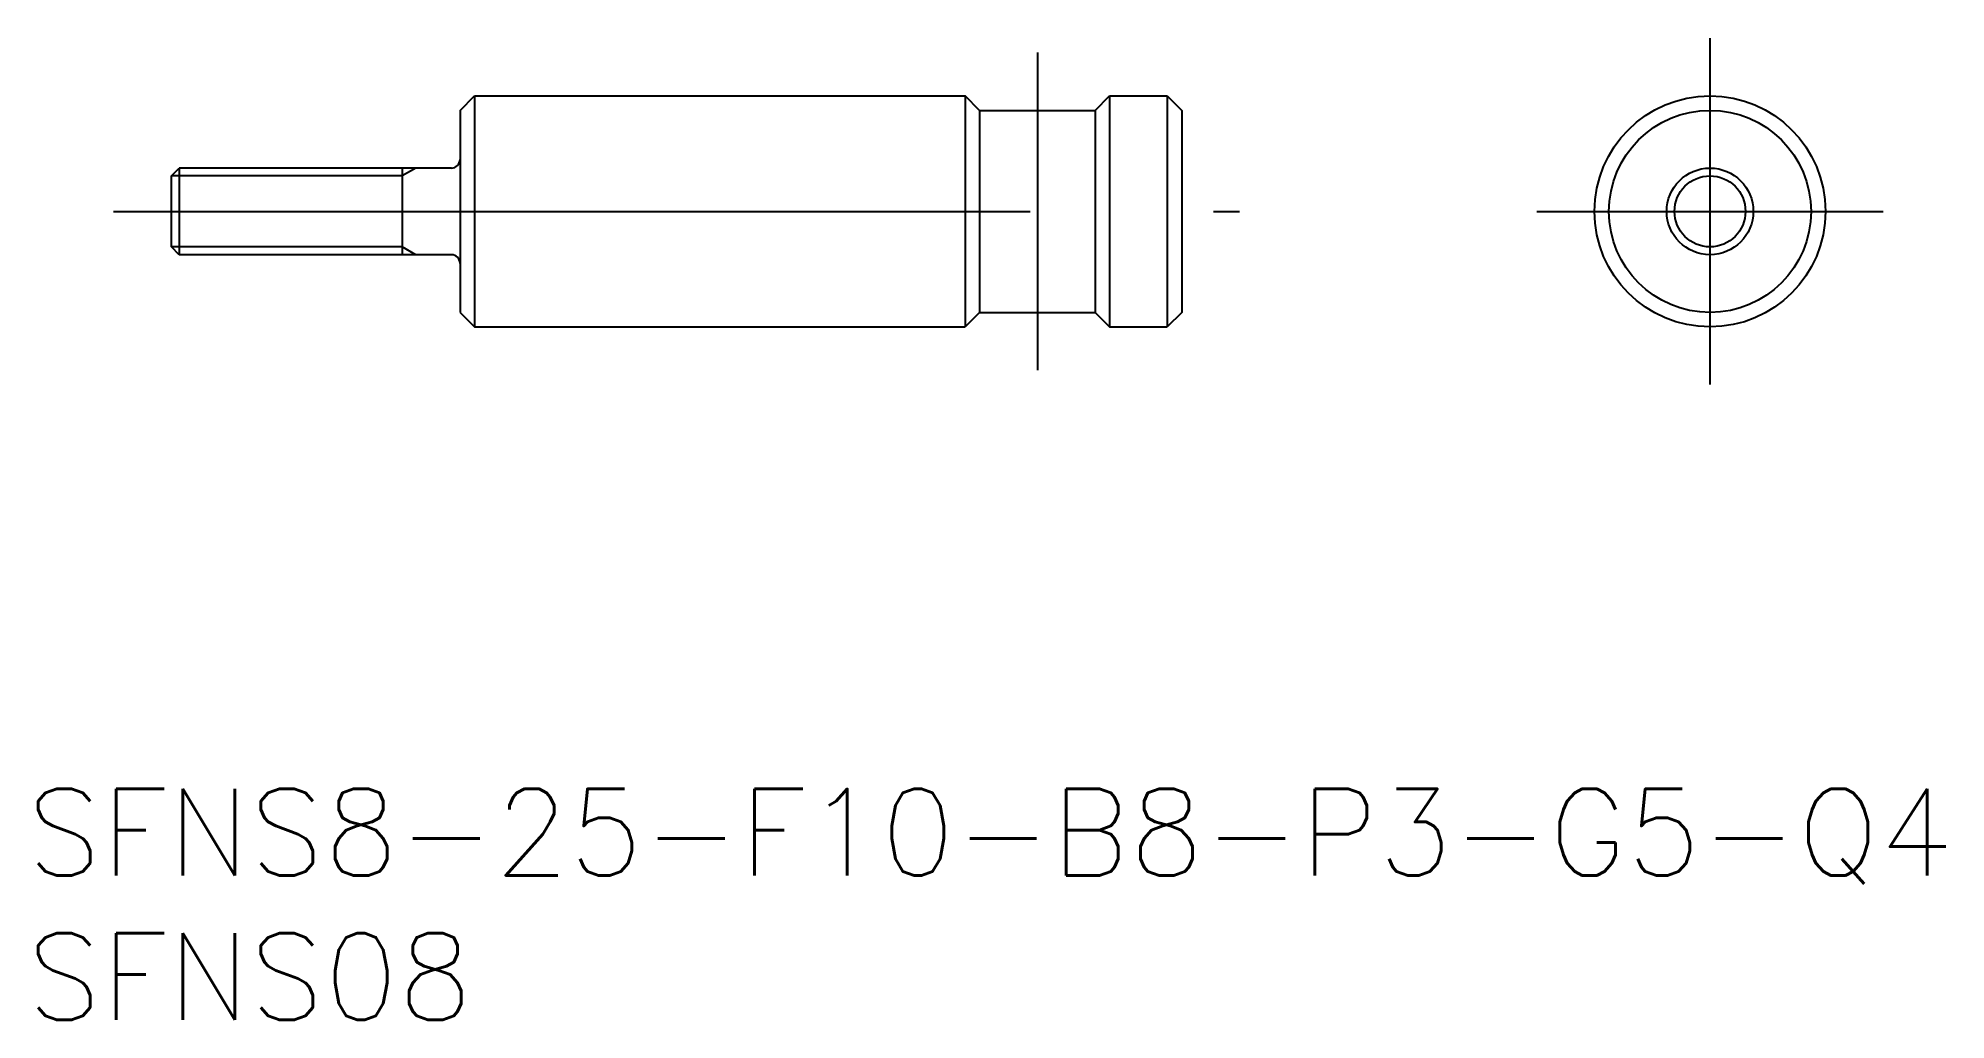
# Model space of a CAD drawing. Extents: x -57.9 to 8.2, y -28 to 6.
import ezdxf

# ---------------------------------------------------------------- set-up
doc = ezdxf.new("R2010")
doc.units = 0
doc.linetypes.add('CENTER', pattern=[50.8, 31.75, -6.35, 6.35, -6.35])
doc.linetypes.add('DASHED', pattern=[19.05, 12.7, -6.35])
doc.layers.get('0').update_dxf_attribs({"linetype": 'CONTINUOUS'})
doc.layers.add('CENTER', color=1, linetype='CONTINUOUS')
doc.styles.get("Standard").update_dxf_attribs({"font": 'txt.shx', "height": 3, "bigfont": 'bigfont.shx'})

# ---------------------------------------------------------------- blocks, each defined once
blk = doc.blocks.new('*U2')
at = {"color": 7, "linetype": 'CONTINUOUS'}
blk.add_text('SFNS8-25-F10-B8-P3-G5-Q4', height=3, dxfattribs=at).set_placement((-58.302, -23))
blk = doc.blocks.new('*U3')
at = {"color": 7, "linetype": 'CONTINUOUS'}
blk.add_text('SFNS08', height=3, dxfattribs=at).set_placement((-58.302, -28))

msp = doc.modelspace()

# ---------------------------------------------------------------- linework, layer by layer
at = {"color": 7, "linetype": 'CONTINUOUS'}
for p, q in [((-43.302, 3.5), (-42.802, 4)), ((-42.802, 4), (-42.802, -4)), ((-42.802, 4), (-25.802, 4)), ((-25.302, 3.5), (-25.802, 4)), ((-25.802, 4), (-25.802, -4)), ((-21.302, 3.5), (-20.802, 4)), ((-20.802, 4), (-18.802, 4)), ((-20.802, 4), (-20.802, -4)), ((-18.802, 4), (-18.802, -4)), ((-18.802, 4), (-18.302, 3.5)), ((-43.302, 3.5), (-43.302, -3.5)), ((-25.302, 3.5), (-25.302, -3.5)), ((-25.302, 3.5), (-21.302, 3.5)), ((-21.302, 3.5), (-21.302, -3.5)), ((-18.302, 3.5), (-18.302, -3.5)), ((-53.302, 1.229), (-53.031, 1.5)), ((-43.602, 1.5), (-53.031, 1.5)), ((-53.031, 1.5), (-53.031, -1.5)), ((-45.302, 1.5), (-45.302, -1.5)), ((-53.302, -1.23), (-53.302, 1.229)), ((-53.031, -1.5), (-53.302, -1.23)), ((-43.602, -1.5), (-53.031, -1.5)), ((-43.302, -3.5), (-42.802, -4)), ((-25.302, -3.5), (-25.802, -4)), ((-25.302, -3.5), (-21.302, -3.5)), ((-21.302, -3.5), (-20.802, -4)), ((-18.302, -3.5), (-18.802, -4)), ((-42.802, -4), (-25.802, -4)), ((-20.802, -4), (-18.802, -4))]:
    msp.add_line(p, q, dxfattribs=at)
at = {"color": 3, "linetype": 'CONTINUOUS'}
for p, q in [((-44.833, 1.5), (-45.302, 1.229)), ((-45.302, 1.229), (-53.302, 1.229)), ((-45.302, -1.23), (-53.302, -1.23)), ((-44.833, -1.5), (-45.302, -1.23))]:
    msp.add_line(p, q, dxfattribs=at)
at = {"color": 7, "linetype": 'CONTINUOUS'}
for radius in [4, 3.5]:
    msp.add_circle((0, 0), radius, dxfattribs=at)
at = {"color": 3, "linetype": 'DASHED'}
for radius in [1.5, 1.23]:
    msp.add_circle((0, 0), radius, dxfattribs=at)
at = {"color": 7, "linetype": 'CONTINUOUS'}
for centre, start, end in [((-43.602, 1.8), 270, 0), ((-43.602, -1.8), 0, 90)]:
    msp.add_arc(centre, 0.3, start, end, dxfattribs=at)
at = {"layer": 'CENTER', "color": 1, "linetype": 'CENTER'}
for p, q in [((0, -6), (0, 6)), ((-23.302, 5.5), (-23.302, -5.5)), ((-6, 0), (6, 0)), ((-55.302, 0), (-16.302, 0))]:
    msp.add_line(p, q, dxfattribs=at)

# ---------------------------------------------------------------- block references
at = {"color": 7, "linetype": 'CONTINUOUS'}
for name in ['*U2', '*U3']:
    msp.add_blockref(name, (0, 0), dxfattribs=at)

doc.saveas('drawing.dxf')
